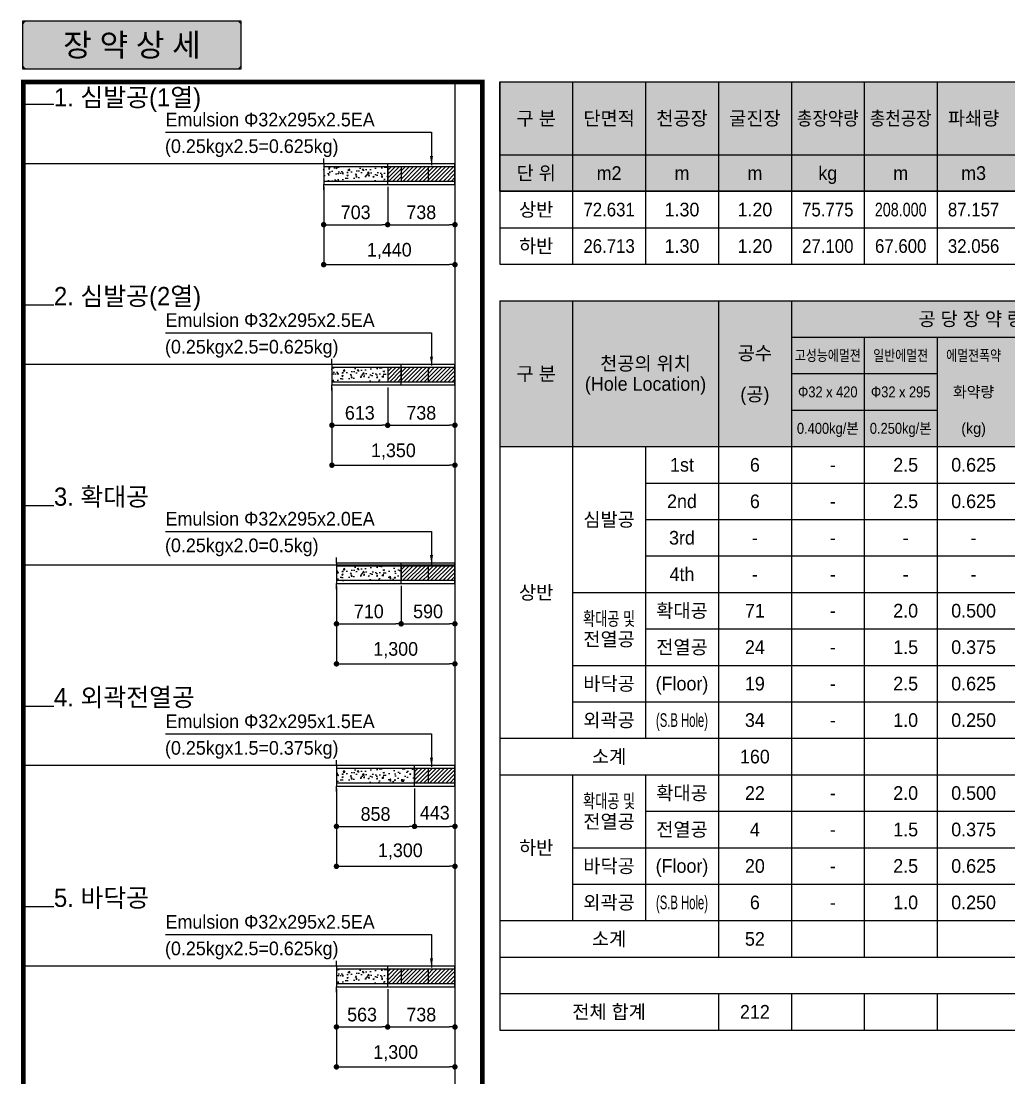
# Model space of a CAD drawing. Extents: x -689 to 317106, y 182884 to 219577.
# Drawn here: x 211979 to 222818, y 190386 to 201977 of the extents above; entities that cross this region are included whole.
import ezdxf
from ezdxf.enums import TextEntityAlignment as Align

# ---------------------------------------------------------------- set-up
doc = ezdxf.new("R2010")
doc.units = 0
doc.header["$LTSCALE"] = 500
doc.header["$MEASUREMENT"] = 0
doc.layers.get('DEFPOINTS').update_dxf_attribs({"color": 55})
doc.layers.add('0-21', color=21, linetype='Continuous', plot=False)
doc.layers.add('0-250line', color=250, linetype='Continuous', lineweight=9, true_color=0x333333)
doc.layers.add('0-251', color=7, linetype='Continuous', true_color=0x6e6e6e)
doc.layers.add('0-253', color=7, linetype='Continuous', true_color=0xcfcfcf)
for name, color, linetype in [('0-255', 52, 'Continuous'), ('A-DIM01', 1, 'Continuous'), ('CS-TABL-LIN1', 4, 'Continuous'), ('CS-TABL-LIN2', 1, 'Continuous'), ('CS-TABL-TEX2', 6, 'Continuous'), ('CS-TABL-TEX3', 7, 'Continuous'), ('CZ-TEXT-04', 6, 'Continuous'), ('TU-BLOCK-DMP', 7, 'Continuous'), ('TU-BLOCK-EXP', 1, 'Continuous'), ('TU-HOLE-EXEC', 3, 'Continuous'), ('TU-LEAD-LINE', 1, 'Continuous'), ('TU-LEAD-TEX1', 3, 'Continuous')]:
    doc.layers.add(name, color=color, linetype=linetype)
doc.styles.add('GTXT', font='')
doc.styles.add('돋움', font='')
doc.styles.add('돋움체', font='')
doc.styles.add('맑은고딕(굵게)', font='malgunbd.ttf')
doc.styles.add('일반문자', font='')
doc.styles.get('GTXT').set_extended_font_data('Dotum')
doc.styles.get('돋움').set_extended_font_data('Dotum')
doc.styles.get('돋움체').set_extended_font_data('Dotum')
doc.styles.get('일반문자').set_extended_font_data('Dotum')
doc.linetypes.add('CFZ008', pattern='A,0.9,-0.2,[106,KHCLINE.shx,S=0.00606,R=180,X=0,Y=0],0.9', length=2)
doc.dimstyles.new('D_50', dxfattribs={"dimscale": 50, "dimtxt": 3, "dimasz": 1.2, "dimexe": 0, "dimexo": 0, "dimgap": 1.2, "dimtad": 1, "dimdec": 0, "dimrnd": 0.0005, "dimdsep": 46, "dimlunit": 6, "dimtxsty": '돋움체', "dimblk": 'DOT', "dimcen": 0.09, "dimclrd": 1, "dimclre": 1, "dimclrt": 1, "dimaunit": 1, "dimadec": 0, "dimazin": 0, "dimtfac": 1, "dimtdec": 0, "dimtix": 1, "dimtmove": 2, "dimatfit": 0, "dimfxl": 1, "dimtvp": 2, "dimtolj": 1, "dimtzin": 0, "dimlwd": -1, "dimlwe": -1, "dimarcsym": 0})

# ---------------------------------------------------------------- blocks, each defined once
blk = doc.blocks.new('재료표제목')
at = {"layer": '0-253'}
h = blk.add_hatch(color=256, dxfattribs=at)
h.dxf.hatch_style = 1
h.paths.add_polyline_path([(0, 1600), (14400, 1600), (14400, 0), (0, 0)])
at = {"layer": 'CS-TABL-LIN1'}
for p, q in [((0, 1600), (0, 0)), ((0, 1600), (14400, 1600)), ((0, 0), (14400, 0))]:
    blk.add_line(p, q, dxfattribs=at)
at = {"layer": 'CS-TABL-LIN2'}
for p, q in [((800, 1600), (800, 0)), ((2400, 1600), (2400, 0)), ((3200, 1600), (3200, 0)), ((3200, 1200), (13600, 1200)), ((4000, 1200), (4000, 0)), ((4800, 1200), (4800, 0)), ((3200, 800), (4800, 800)), ((3200, 400), (4800, 400))]:
    blk.add_line(p, q, dxfattribs=at)
at = {"layer": 'CS-TABL-TEX2', "style": '일반문자'}
for s, height, p in [('공 당 장 약 량 (kg/Hole)', 150, (5600, 1400)), ('공수', 150, (2800, 1025)), ('천공의 위치', 150, (1600, 912)), ('구 분', 150, (400, 800)), ('(Hole Location)', 150, (1600, 688)), ('(공)', 150, (2800, 575)), ('화약량', 120, (5200, 600)), ('(kg)', 120, (5200, 200))]:
    blk.add_text(s, height=height, dxfattribs=at).set_placement(p, align=Align.MIDDLE_CENTER)
for s, width, p in [('고성능에멀젼', 0.8, (3600, 1000)), ('일반에멀젼', 0.8, (4400, 1000)), ('에멀젼폭약', 0.8, (5200, 1000)), ('Φ32ⅹ420', 0.9, (3600, 600)), ('Φ32ⅹ295', 0.9, (4400, 600)), ('0.400kg/본', 0.9, (3600, 200)), ('0.250kg/본', 0.9, (4400, 200))]:
    blk.add_text(s, height=120, dxfattribs=dict(at, width=width)).set_placement(p, align=Align.MIDDLE_CENTER)
blk = doc.blocks.new('장약제원제목')
at = {"layer": '0-253'}
h = blk.add_hatch(color=256, dxfattribs=at)
h.dxf.hatch_style = 1
h.paths.add_polyline_path([(500931, 27019), (515331, 27019), (515331, 25819), (500931, 25819)])
at = {"color": 4}
blk.add_lwpolyline([(500931, 27019), (515331, 27019), (515331, 25819), (500931, 25819)], close=True, dxfattribs=at)
at = {"layer": 'CS-TABL-LIN1'}
for p, q in [((500931, 27019), (500931, 25819)), ((500931, 27019), (515331, 27019)), ((500931, 25819), (515331, 25819))]:
    blk.add_line(p, q, dxfattribs=at)
at = {"layer": 'CS-TABL-LIN2'}
for p, q in [((501731, 27019), (501731, 25819)), ((502531, 27019), (502531, 25819)), ((503331, 27019), (503331, 25819)), ((504131, 27019), (504131, 25819)), ((504931, 27019), (504931, 25819)), ((505731, 27019), (505731, 25819)), ((500931, 26219), (515331, 26219))]:
    blk.add_line(p, q, dxfattribs=at)
at = {"layer": 'CS-TABL-TEX2', "style": '일반문자'}
for s, p in [('구 분', (501331, 26619)), ('단면적', (502131, 26619)), ('천공장', (502931, 26619)), ('굴진장', (503731, 26619)), ('파쇄량', (506131, 26619)), ('단 위', (501331, 26019)), ('m2', (502131, 26019)), ('kg', (504531, 26019)), ('m3', (506131, 26019)), ('m', (502931, 26019)), ('m', (503731, 26019)), ('m', (505331, 26019))]:
    blk.add_text(s, height=150, dxfattribs=at).set_placement(p, align=Align.MIDDLE_CENTER)
at = {"layer": 'CS-TABL-TEX2', "style": '일반문자', "width": 0.9}
for s, p in [('총장약량', (504531, 26619)), ('총천공장', (505331, 26619))]:
    blk.add_text(s, height=150, dxfattribs=at).set_placement(p, align=Align.MIDDLE_CENTER)
blk = doc.blocks.new('_Dot')
at = {"color": 0, "linetype": 'ByBlock', "lineweight": -2}
blk.add_line((-0.5, 0), (-1, 0), dxfattribs=at)
at = {"color": 0, "linetype": 'ByBlock', "const_width": 0.5}
blk.add_lwpolyline([(-0.25, 0, 1), (0.25, 0, 1)], format="xyb", close=True, dxfattribs=at)
blk = doc.blocks.new('*D208')
at = {"layer": 'A-DIM01', "color": 1, "ltscale": 10, "transparency": 16777216}
for p, q in [((216296, 193559), (216296, 193144)), ((216739, 193559), (216739, 193144)), ((216356, 193144), (216679, 193144))]:
    blk.add_line(p, q, dxfattribs=at)
at = {"layer": 'DEFPOINTS', "color": 0, "ltscale": 10, "transparency": 16777216}
for p in [(216296, 193559), (216739, 193559), (216739, 193144)]:
    blk.add_point(p, dxfattribs=at)
at = {"layer": 'A-DIM01', "color": 1, "ltscale": 10, "transparency": 16777216, "xscale": 60, "yscale": 60, "zscale": 60, "rotation": 180}
blk.add_blockref('_Dot', (216296, 193144), dxfattribs=at)
at = {"layer": 'A-DIM01', "color": 1, "ltscale": 10, "transparency": 16777216, "xscale": 60, "yscale": 60, "zscale": 60}
blk.add_blockref('_Dot', (216739, 193144), dxfattribs=at)
at = {"layer": 'A-DIM01', "color": 1, "ltscale": 10, "transparency": 16777216, "insert": (216518, 193293), "char_height": 150, "attachment_point": 5, "style": '돋움체'}
blk.add_mtext('\\A1;443', dxfattribs=at)
blk = doc.blocks.new('*D209')
at = {"layer": 'A-DIM01', "color": 1, "ltscale": 10, "transparency": 16777216}
for p, q in [((215439, 193236), (215439, 192706)), ((216739, 193236), (216739, 192706)), ((215499, 192706), (216679, 192706))]:
    blk.add_line(p, q, dxfattribs=at)
at = {"layer": 'DEFPOINTS', "color": 0, "ltscale": 10, "transparency": 16777216}
for p in [(215439, 193236), (216739, 193236), (216739, 192706)]:
    blk.add_point(p, dxfattribs=at)
at = {"layer": 'A-DIM01', "color": 1, "ltscale": 10, "transparency": 16777216, "xscale": 60, "yscale": 60, "zscale": 60, "rotation": 180}
blk.add_blockref('_Dot', (215439, 192706), dxfattribs=at)
at = {"layer": 'A-DIM01', "color": 1, "ltscale": 10, "transparency": 16777216, "xscale": 60, "yscale": 60, "zscale": 60}
blk.add_blockref('_Dot', (216739, 192706), dxfattribs=at)
at = {"layer": 'A-DIM01', "color": 1, "ltscale": 10, "transparency": 16777216, "insert": (216140, 192868), "char_height": 150, "attachment_point": 5, "style": '돋움체'}
blk.add_mtext('\\A1;1,300', dxfattribs=at)
blk = doc.blocks.new('*D210')
at = {"layer": 'A-DIM01', "color": 1, "ltscale": 10, "transparency": 16777216}
for p, q in [((215439, 193559), (215439, 193144)), ((216296, 193559), (216296, 193144)), ((215499, 193144), (216236, 193144))]:
    blk.add_line(p, q, dxfattribs=at)
at = {"layer": 'DEFPOINTS', "color": 0, "ltscale": 10, "transparency": 16777216}
for p in [(215439, 193559), (216296, 193559), (216296, 193144)]:
    blk.add_point(p, dxfattribs=at)
at = {"layer": 'A-DIM01', "color": 1, "ltscale": 10, "transparency": 16777216, "xscale": 60, "yscale": 60, "zscale": 60, "rotation": 180}
blk.add_blockref('_Dot', (215439, 193144), dxfattribs=at)
at = {"layer": 'A-DIM01', "color": 1, "ltscale": 10, "transparency": 16777216, "xscale": 60, "yscale": 60, "zscale": 60}
blk.add_blockref('_Dot', (216296, 193144), dxfattribs=at)
at = {"layer": 'A-DIM01', "color": 1, "ltscale": 10, "transparency": 16777216, "insert": (215868, 193279), "char_height": 150, "attachment_point": 5, "style": '돋움체'}
blk.add_mtext('\\A1;858', dxfattribs=at)
blk = doc.blocks.new('*D211')
at = {"layer": 'A-DIM01', "color": 1, "ltscale": 10, "transparency": 16777216}
for p, q in [((216149, 195781), (216149, 195366)), ((216739, 195781), (216739, 195366)), ((216209, 195366), (216679, 195366))]:
    blk.add_line(p, q, dxfattribs=at)
at = {"layer": 'DEFPOINTS', "color": 0, "ltscale": 10, "transparency": 16777216}
for p in [(216149, 195781), (216739, 195781), (216739, 195366)]:
    blk.add_point(p, dxfattribs=at)
at = {"layer": 'A-DIM01', "color": 1, "ltscale": 10, "transparency": 16777216, "xscale": 60, "yscale": 60, "zscale": 60, "rotation": 180}
blk.add_blockref('_Dot', (216149, 195366), dxfattribs=at)
at = {"layer": 'A-DIM01', "color": 1, "ltscale": 10, "transparency": 16777216, "xscale": 60, "yscale": 60, "zscale": 60}
blk.add_blockref('_Dot', (216739, 195366), dxfattribs=at)
at = {"layer": 'A-DIM01', "color": 1, "ltscale": 10, "transparency": 16777216, "insert": (216444, 195501), "char_height": 150, "attachment_point": 5, "style": '돋움체'}
blk.add_mtext('\\A1;590', dxfattribs=at)
blk = doc.blocks.new('*D212')
at = {"layer": 'A-DIM01', "color": 1, "ltscale": 10, "transparency": 16777216}
for p, q in [((215439, 195458), (215439, 194927)), ((216739, 195458), (216739, 194927)), ((215499, 194927), (216679, 194927))]:
    blk.add_line(p, q, dxfattribs=at)
at = {"layer": 'DEFPOINTS', "color": 0, "ltscale": 10, "transparency": 16777216}
for p in [(215439, 195458), (216739, 195458), (216739, 194927)]:
    blk.add_point(p, dxfattribs=at)
at = {"layer": 'A-DIM01', "color": 1, "ltscale": 10, "transparency": 16777216, "xscale": 60, "yscale": 60, "zscale": 60, "rotation": 180}
blk.add_blockref('_Dot', (215439, 194927), dxfattribs=at)
at = {"layer": 'A-DIM01', "color": 1, "ltscale": 10, "transparency": 16777216, "xscale": 60, "yscale": 60, "zscale": 60}
blk.add_blockref('_Dot', (216739, 194927), dxfattribs=at)
at = {"layer": 'A-DIM01', "color": 1, "ltscale": 10, "transparency": 16777216, "insert": (216089, 195077), "char_height": 150, "attachment_point": 5, "style": '돋움체'}
blk.add_mtext('\\A1;1,300', dxfattribs=at)
blk = doc.blocks.new('*D213')
at = {"layer": 'A-DIM01', "color": 1, "ltscale": 10, "transparency": 16777216}
for p, q in [((215439, 195781), (215439, 195366)), ((216149, 195781), (216149, 195366)), ((215499, 195366), (216089, 195366))]:
    blk.add_line(p, q, dxfattribs=at)
at = {"layer": 'DEFPOINTS', "color": 0, "ltscale": 10, "transparency": 16777216}
for p in [(215439, 195781), (216149, 195781), (216149, 195366)]:
    blk.add_point(p, dxfattribs=at)
at = {"layer": 'A-DIM01', "color": 1, "ltscale": 10, "transparency": 16777216, "xscale": 60, "yscale": 60, "zscale": 60, "rotation": 180}
blk.add_blockref('_Dot', (215439, 195366), dxfattribs=at)
at = {"layer": 'A-DIM01', "color": 1, "ltscale": 10, "transparency": 16777216, "xscale": 60, "yscale": 60, "zscale": 60}
blk.add_blockref('_Dot', (216149, 195366), dxfattribs=at)
at = {"layer": 'A-DIM01', "color": 1, "ltscale": 10, "transparency": 16777216, "insert": (215794, 195501), "char_height": 150, "attachment_point": 5, "style": '돋움체'}
blk.add_mtext('\\A1;710', dxfattribs=at)
blk = doc.blocks.new('*D214')
at = {"layer": 'A-DIM01', "color": 1, "ltscale": 10, "transparency": 16777216}
for p, q in [((216001, 197959), (216001, 197544)), ((216739, 197959), (216739, 197544)), ((216061, 197544), (216679, 197544))]:
    blk.add_line(p, q, dxfattribs=at)
at = {"layer": 'DEFPOINTS', "color": 0, "ltscale": 10, "transparency": 16777216}
for p in [(216001, 197959), (216739, 197959), (216739, 197544)]:
    blk.add_point(p, dxfattribs=at)
at = {"layer": 'A-DIM01', "color": 1, "ltscale": 10, "transparency": 16777216, "xscale": 60, "yscale": 60, "zscale": 60, "rotation": 180}
blk.add_blockref('_Dot', (216001, 197544), dxfattribs=at)
at = {"layer": 'A-DIM01', "color": 1, "ltscale": 10, "transparency": 16777216, "xscale": 60, "yscale": 60, "zscale": 60}
blk.add_blockref('_Dot', (216739, 197544), dxfattribs=at)
at = {"layer": 'A-DIM01', "color": 1, "ltscale": 10, "transparency": 16777216, "insert": (216370, 197679), "char_height": 150, "attachment_point": 5, "style": '돋움체'}
blk.add_mtext('\\A1;738', dxfattribs=at)
blk = doc.blocks.new('*D215')
at = {"layer": 'A-DIM01', "color": 1, "ltscale": 10, "transparency": 16777216}
for p, q in [((215389, 197636), (215389, 197106)), ((216739, 197636), (216739, 197106)), ((215449, 197106), (216679, 197106))]:
    blk.add_line(p, q, dxfattribs=at)
at = {"layer": 'DEFPOINTS', "color": 0, "ltscale": 10, "transparency": 16777216}
for p in [(215389, 197636), (216739, 197636), (216739, 197106)]:
    blk.add_point(p, dxfattribs=at)
at = {"layer": 'A-DIM01', "color": 1, "ltscale": 10, "transparency": 16777216, "xscale": 60, "yscale": 60, "zscale": 60, "rotation": 180}
blk.add_blockref('_Dot', (215389, 197106), dxfattribs=at)
at = {"layer": 'A-DIM01', "color": 1, "ltscale": 10, "transparency": 16777216, "xscale": 60, "yscale": 60, "zscale": 60}
blk.add_blockref('_Dot', (216739, 197106), dxfattribs=at)
at = {"layer": 'A-DIM01', "color": 1, "ltscale": 10, "transparency": 16777216, "insert": (216064, 197255), "char_height": 150, "attachment_point": 5, "style": '돋움체'}
blk.add_mtext('\\A1;1,350', dxfattribs=at)
blk = doc.blocks.new('*D216')
at = {"layer": 'A-DIM01', "color": 1, "ltscale": 10, "transparency": 16777216}
for p, q in [((215389, 197959), (215389, 197544)), ((216001, 197959), (216001, 197544)), ((215449, 197544), (215941, 197544))]:
    blk.add_line(p, q, dxfattribs=at)
at = {"layer": 'DEFPOINTS', "color": 0, "ltscale": 10, "transparency": 16777216}
for p in [(215389, 197959), (216001, 197959), (216001, 197544)]:
    blk.add_point(p, dxfattribs=at)
at = {"layer": 'A-DIM01', "color": 1, "ltscale": 10, "transparency": 16777216, "xscale": 60, "yscale": 60, "zscale": 60, "rotation": 180}
blk.add_blockref('_Dot', (215389, 197544), dxfattribs=at)
at = {"layer": 'A-DIM01', "color": 1, "ltscale": 10, "transparency": 16777216, "xscale": 60, "yscale": 60, "zscale": 60}
blk.add_blockref('_Dot', (216001, 197544), dxfattribs=at)
at = {"layer": 'A-DIM01', "color": 1, "ltscale": 10, "transparency": 16777216, "insert": (215695, 197679), "char_height": 150, "attachment_point": 5, "style": '돋움체'}
blk.add_mtext('\\A1;613', dxfattribs=at)
blk = doc.blocks.new('*D217')
at = {"layer": 'A-DIM01', "color": 1, "ltscale": 10, "transparency": 16777216}
for p, q in [((216001, 200159), (216001, 199744)), ((216739, 200159), (216739, 199744)), ((216061, 199744), (216679, 199744))]:
    blk.add_line(p, q, dxfattribs=at)
at = {"layer": 'DEFPOINTS', "color": 0, "ltscale": 10, "transparency": 16777216}
for p in [(216001, 200159), (216739, 200159), (216739, 199744)]:
    blk.add_point(p, dxfattribs=at)
at = {"layer": 'A-DIM01', "color": 1, "ltscale": 10, "transparency": 16777216, "xscale": 60, "yscale": 60, "zscale": 60, "rotation": 180}
blk.add_blockref('_Dot', (216001, 199744), dxfattribs=at)
at = {"layer": 'A-DIM01', "color": 1, "ltscale": 10, "transparency": 16777216, "xscale": 60, "yscale": 60, "zscale": 60}
blk.add_blockref('_Dot', (216739, 199744), dxfattribs=at)
at = {"layer": 'A-DIM01', "color": 1, "ltscale": 10, "transparency": 16777216, "insert": (216370, 199879), "char_height": 150, "attachment_point": 5, "style": '돋움체'}
blk.add_mtext('\\A1;738', dxfattribs=at)
blk = doc.blocks.new('*D218')
at = {"layer": 'A-DIM01', "color": 1, "ltscale": 10, "transparency": 16777216}
for p, q in [((215299, 199836), (215299, 199306)), ((216739, 199836), (216739, 199306)), ((215359, 199306), (216679, 199306))]:
    blk.add_line(p, q, dxfattribs=at)
at = {"layer": 'DEFPOINTS', "color": 0, "ltscale": 10, "transparency": 16777216}
for p in [(215299, 199836), (216739, 199836), (216739, 199306)]:
    blk.add_point(p, dxfattribs=at)
at = {"layer": 'A-DIM01', "color": 1, "ltscale": 10, "transparency": 16777216, "xscale": 60, "yscale": 60, "zscale": 60, "rotation": 180}
blk.add_blockref('_Dot', (215299, 199306), dxfattribs=at)
at = {"layer": 'A-DIM01', "color": 1, "ltscale": 10, "transparency": 16777216, "xscale": 60, "yscale": 60, "zscale": 60}
blk.add_blockref('_Dot', (216739, 199306), dxfattribs=at)
at = {"layer": 'A-DIM01', "color": 1, "ltscale": 10, "transparency": 16777216, "insert": (216019, 199455), "char_height": 150, "attachment_point": 5, "style": '돋움체'}
blk.add_mtext('\\A1;1,440', dxfattribs=at)
blk = doc.blocks.new('*D219')
at = {"layer": 'A-DIM01', "color": 1, "ltscale": 10, "transparency": 16777216}
for p, q in [((215299, 200159), (215299, 199744)), ((216001, 200159), (216001, 199744)), ((215359, 199744), (215941, 199744))]:
    blk.add_line(p, q, dxfattribs=at)
at = {"layer": 'DEFPOINTS', "color": 0, "ltscale": 10, "transparency": 16777216}
for p in [(215299, 200159), (216001, 200159), (216001, 199744)]:
    blk.add_point(p, dxfattribs=at)
at = {"layer": 'A-DIM01', "color": 1, "ltscale": 10, "transparency": 16777216, "xscale": 60, "yscale": 60, "zscale": 60, "rotation": 180}
blk.add_blockref('_Dot', (215299, 199744), dxfattribs=at)
at = {"layer": 'A-DIM01', "color": 1, "ltscale": 10, "transparency": 16777216, "xscale": 60, "yscale": 60, "zscale": 60}
blk.add_blockref('_Dot', (216001, 199744), dxfattribs=at)
at = {"layer": 'A-DIM01', "color": 1, "ltscale": 10, "transparency": 16777216, "insert": (215650, 199879), "char_height": 150, "attachment_point": 5, "style": '돋움체'}
blk.add_mtext('\\A1;703', dxfattribs=at)
blk = doc.blocks.new('*D220')
at = {"layer": 'A-DIM01', "color": 1, "ltscale": 10, "transparency": 16777216}
for p, q in [((216001, 191359), (216001, 190944)), ((216739, 191359), (216739, 190944)), ((216061, 190944), (216679, 190944))]:
    blk.add_line(p, q, dxfattribs=at)
at = {"layer": 'DEFPOINTS', "color": 0, "ltscale": 10, "transparency": 16777216}
for p in [(216001, 191359), (216739, 191359), (216739, 190944)]:
    blk.add_point(p, dxfattribs=at)
at = {"layer": 'A-DIM01', "color": 1, "ltscale": 10, "transparency": 16777216, "xscale": 60, "yscale": 60, "zscale": 60, "rotation": 180}
blk.add_blockref('_Dot', (216001, 190944), dxfattribs=at)
at = {"layer": 'A-DIM01', "color": 1, "ltscale": 10, "transparency": 16777216, "xscale": 60, "yscale": 60, "zscale": 60}
blk.add_blockref('_Dot', (216739, 190944), dxfattribs=at)
at = {"layer": 'A-DIM01', "color": 1, "ltscale": 10, "transparency": 16777216, "insert": (216370, 191079), "char_height": 150, "attachment_point": 5, "style": '돋움체'}
blk.add_mtext('\\A1;738', dxfattribs=at)
blk = doc.blocks.new('*D221')
at = {"layer": 'A-DIM01', "color": 1, "ltscale": 10, "transparency": 16777216}
for p, q in [((215439, 191036), (215439, 190506)), ((216739, 191036), (216739, 190506)), ((215499, 190506), (216679, 190506))]:
    blk.add_line(p, q, dxfattribs=at)
at = {"layer": 'DEFPOINTS', "color": 0, "ltscale": 10, "transparency": 16777216}
for p in [(215439, 191036), (216739, 191036), (216739, 190506)]:
    blk.add_point(p, dxfattribs=at)
at = {"layer": 'A-DIM01', "color": 1, "ltscale": 10, "transparency": 16777216, "xscale": 60, "yscale": 60, "zscale": 60, "rotation": 180}
blk.add_blockref('_Dot', (215439, 190506), dxfattribs=at)
at = {"layer": 'A-DIM01', "color": 1, "ltscale": 10, "transparency": 16777216, "xscale": 60, "yscale": 60, "zscale": 60}
blk.add_blockref('_Dot', (216739, 190506), dxfattribs=at)
at = {"layer": 'A-DIM01', "color": 1, "ltscale": 10, "transparency": 16777216, "insert": (216089, 190655), "char_height": 150, "attachment_point": 5, "style": '돋움체'}
blk.add_mtext('\\A1;1,300', dxfattribs=at)
blk = doc.blocks.new('*D222')
at = {"layer": 'A-DIM01', "color": 1, "ltscale": 10, "transparency": 16777216}
for p, q in [((215439, 191359), (215439, 190944)), ((216001, 191359), (216001, 190944)), ((215499, 190944), (215941, 190944))]:
    blk.add_line(p, q, dxfattribs=at)
at = {"layer": 'DEFPOINTS', "color": 0, "ltscale": 10, "transparency": 16777216}
for p in [(215439, 191359), (216001, 191359), (216001, 190944)]:
    blk.add_point(p, dxfattribs=at)
at = {"layer": 'A-DIM01', "color": 1, "ltscale": 10, "transparency": 16777216, "xscale": 60, "yscale": 60, "zscale": 60, "rotation": 180}
blk.add_blockref('_Dot', (215439, 190944), dxfattribs=at)
at = {"layer": 'A-DIM01', "color": 1, "ltscale": 10, "transparency": 16777216, "xscale": 60, "yscale": 60, "zscale": 60}
blk.add_blockref('_Dot', (216001, 190944), dxfattribs=at)
at = {"layer": 'A-DIM01', "color": 1, "ltscale": 10, "transparency": 16777216, "insert": (215720, 191079), "char_height": 150, "attachment_point": 5, "style": '돋움체'}
blk.add_mtext('\\A1;563', dxfattribs=at)
blk = doc.blocks.new('H32X295X1E')
at = {"layer": 'TU-BLOCK-EXP'}
h = blk.add_hatch(dxfattribs=at)
h.set_pattern_fill('ANSI31', color=256, scale=250, style=0)
h.set_pattern_definition([(45, (-316155.435, 427992.11), (-22.097087, 22.097087), [])])
h.paths.add_polyline_path([(295, 0), (295, 160), (0, 160), (0, 0)])
at = {"layer": 'TU-BLOCK-EXP', "color": 7}
for p, q in [((0, 160), (0, 0)), ((295, 160), (295, 0)), ((295, 0), (0, 0))]:
    blk.add_line(p, q, dxfattribs=at)
blk.add_lwpolyline([(295, 160), (0, 160)], dxfattribs=at)
blk = doc.blocks.new('H32X295X0.5E')
at = {"layer": 'TU-BLOCK-EXP'}
h = blk.add_hatch(dxfattribs=at)
h.set_pattern_fill('ANSI31', color=256, scale=250, style=0)
h.set_pattern_definition([(45, (-316532.52, 427992.11), (-22.097087, 22.097087), [])])
h.paths.add_polyline_path([(147.5, 160), (0, 160), (0, 0), (147.5, 0)])
at = {"layer": 'TU-BLOCK-EXP', "color": 7}
for p, q in [((0, 160), (0, 0)), ((147.5, 160), (147.5, 0)), ((147.5, 0), (0, 0))]:
    blk.add_line(p, q, dxfattribs=at)
blk.add_lwpolyline([(147.5, 160), (0, 160)], dxfattribs=at)

msp = doc.modelspace()

# ---------------------------------------------------------------- hatches: boundary and pattern name
at = {"layer": '0-250line'}
h = msp.add_hatch(color=256, dxfattribs=at)
edge = h.paths.add_edge_path()
edge.add_line((214394.75596, 201715.15052), (214394.75596, 201927.73759))
edge.add_arc((214345.80457, 201927.73759), 48.95139, 0.000000429, 90.000000429)
edge.add_line((214345.80457, 201976.68898), (212043.70735, 201976.68898))
edge.add_arc((212043.70735, 201927.73759), 48.95139, 89.999999937, 179.999999937)
edge.add_line((211994.75596, 201927.73759), (211994.75596, 201502.56345))
edge.add_arc((212043.70735, 201502.56345), 48.95139, 179.999999879, 269.999999879)
edge.add_line((212043.70735, 201453.61206), (214345.80457, 201453.61206))
edge.add_arc((214345.80457, 201502.56345), 48.95139, 269.999999755, 359.999999755)
edge.add_line((214394.75596, 201502.56345), (214394.75596, 201715.15052))
at = {"layer": 'TU-BLOCK-DMP'}
h = msp.add_hatch(dxfattribs=at)
h.set_pattern_fill('AR-CONC', color=256, scale=20, style=0)
h.set_pattern_definition([(50, (-34795.75, 619167.03), (143.452037, -12.550427), [15, -165]), (355, (-34795.75, 619167.03), (-27.750267, 150.438427), [12, -132]), (100.4514, (-34783.79, 619165.99), (115.701876, 137.88791), [12.74804, -140.228422]), (46.1842, (-34795.75, 619207.03), (213.44821, -33.1038), [22.5, -247.5]), (96.6356, (-34777.96, 619204.27), (186.93254, 194.82357), [19.12206, -210.3426]), (351.1842, (-34795.75, 619207.03), (186.93239, 194.82372), [18, -198]), (21, (-34775.75, 619197.03), (119.38141, -80.523778), [15, -165]), (326, (-34775.75, 619197.03), (48.663066, 145.03001), [12, -132]), (71.4514, (-34765.8, 619190.32), (168.044526, 64.5061), [12.74804, -140.228422]), (37.5, (-34795.747, 619167.03), (2.431971, 66.578771), [0, -130.4, 0, -134, 0, -132.5]), (7.5, (-34795.75, 619167.03), (52.613907, 78.882342), [0, -76.4, 0, -127.4, 0, -50.5]), (327.5, (-34840.347, 619167.03), (106.764487, -4.5109743), [0, -50, 0, -156, 0, -207]), (317.5, (-34860.35, 619167.03), (116.637234, 20.020996), [0, -65, 0, -103.6, 0, -147])])
h.paths.add_polyline_path([(216001.36938, 200218.36053), (216001.36938, 200378.36053), (215298.86938, 200378.36053), (215298.86938, 200218.36053)])
h = msp.add_hatch(dxfattribs=at)
h.set_pattern_fill('AR-CONC', color=256, scale=20, style=0)
h.set_pattern_definition([(50, (-34849.75, 616967.03), (143.452037, -12.550427), [15, -165]), (355, (-34849.75, 616967.03), (-27.750267, 150.438427), [12, -132]), (100.4514, (-34837.79, 616965.99), (115.701876, 137.88791), [12.74804, -140.228422]), (46.1842, (-34849.75, 617007.03), (213.44821, -33.1038), [22.5, -247.5]), (96.6356, (-34831.96, 617004.27), (186.93254, 194.82357), [19.12206, -210.3426]), (351.1842, (-34849.75, 617007.03), (186.93239, 194.82372), [18, -198]), (21, (-34829.75, 616997.03), (119.38141, -80.523778), [15, -165]), (326, (-34829.75, 616997.03), (48.663066, 145.03001), [12, -132]), (71.4514, (-34819.8, 616990.32), (168.044526, 64.5061), [12.74804, -140.228422]), (37.5, (-34849.747, 616967.03), (2.431971, 66.578771), [0, -130.4, 0, -134, 0, -132.5]), (7.5, (-34849.75, 616967.03), (52.613907, 78.882342), [0, -76.4, 0, -127.4, 0, -50.5]), (327.5, (-34894.347, 616967.03), (106.764487, -4.5109743), [0, -50, 0, -156, 0, -207]), (317.5, (-34914.35, 616967.03), (116.637234, 20.020996), [0, -65, 0, -103.6, 0, -147])])
h.paths.add_polyline_path([(216001.36938, 198018.36053), (216001.36938, 198178.36053), (215388.86938, 198178.36053), (215388.86938, 198018.36053)])
h = msp.add_hatch(dxfattribs=at)
h.set_pattern_fill('AR-CONC', color=256, scale=20, style=0)
h.set_pattern_definition([(50, (-34849.75, 614788.37), (143.452037, -12.550427), [15, -165]), (355, (-34849.75, 614788.37), (-27.750267, 150.438427), [12, -132]), (100.4514, (-34837.79, 614787.33), (115.701876, 137.88791), [12.74804, -140.228422]), (46.1842, (-34849.75, 614828.37), (213.44821, -33.1038), [22.5, -247.5]), (96.6356, (-34831.96, 614825.62), (186.93254, 194.82357), [19.12206, -210.3426]), (351.1842, (-34849.75, 614828.37), (186.93239, 194.82372), [18, -198]), (21, (-34829.75, 614818.37), (119.38141, -80.523778), [15, -165]), (326, (-34829.75, 614818.37), (48.663066, 145.03001), [12, -132]), (71.4514, (-34819.8, 614811.66), (168.044526, 64.5061), [12.74804, -140.228422]), (37.5, (-34849.747, 614788.375), (2.431971, 66.578771), [0, -130.4, 0, -134, 0, -132.5]), (7.5, (-34849.75, 614788.375), (52.613907, 78.882342), [0, -76.4, 0, -127.4, 0, -50.5]), (327.5, (-34894.347, 614788.375), (106.764487, -4.5109743), [0, -50, 0, -156, 0, -207]), (317.5, (-34914.35, 614788.37), (116.637234, 20.020996), [0, -65, 0, -103.6, 0, -147])])
h.paths.add_polyline_path([(215438.86938, 195839.70276), (216148.86938, 195839.70276), (216148.86938, 195999.70276), (215438.86938, 195999.70276)])
h = msp.add_hatch(dxfattribs=at)
h.set_pattern_fill('AR-CONC', color=256, scale=20, style=0)
h.set_pattern_definition([(50, (-34849.75, 612567.03), (143.452037, -12.550427), [15, -165]), (355, (-34849.75, 612567.03), (-27.750267, 150.438427), [12, -132]), (100.4514, (-34837.79, 612565.99), (115.701876, 137.88791), [12.74804, -140.228422]), (46.1842, (-34849.75, 612607.03), (213.44821, -33.1038), [22.5, -247.5]), (96.6356, (-34831.96, 612604.27), (186.93254, 194.82357), [19.12206, -210.3426]), (351.1842, (-34849.75, 612607.03), (186.93239, 194.82372), [18, -198]), (21, (-34829.75, 612597.03), (119.38141, -80.523778), [15, -165]), (326, (-34829.75, 612597.03), (48.663066, 145.03001), [12, -132]), (71.4514, (-34819.8, 612590.32), (168.044526, 64.5061), [12.74804, -140.228422]), (37.5, (-34849.747, 612567.03), (2.431971, 66.578771), [0, -130.4, 0, -134, 0, -132.5]), (7.5, (-34849.75, 612567.03), (52.613907, 78.882342), [0, -76.4, 0, -127.4, 0, -50.5]), (327.5, (-34894.347, 612567.03), (106.764487, -4.5109743), [0, -50, 0, -156, 0, -207]), (317.5, (-34914.35, 612567.03), (116.637234, 20.020996), [0, -65, 0, -103.6, 0, -147])])
h.paths.add_polyline_path([(215438.86938, 193618.36053), (216296.36938, 193618.36053), (216296.36938, 193778.36053), (215438.86938, 193778.36053)])
h = msp.add_hatch(dxfattribs=at)
h.set_pattern_fill('AR-CONC', color=256, scale=20, style=0)
h.set_pattern_definition([(50, (-34795.75, 610367.03), (143.452037, -12.550427), [15, -165]), (355, (-34795.75, 610367.03), (-27.750267, 150.438427), [12, -132]), (100.4514, (-34783.79, 610365.99), (115.701876, 137.88791), [12.74804, -140.228422]), (46.1842, (-34795.75, 610407.03), (213.44821, -33.1038), [22.5, -247.5]), (96.6356, (-34777.96, 610404.27), (186.93254, 194.82357), [19.12206, -210.3426]), (351.1842, (-34795.75, 610407.03), (186.93239, 194.82372), [18, -198]), (21, (-34775.75, 610397.03), (119.38141, -80.523778), [15, -165]), (326, (-34775.75, 610397.03), (48.663066, 145.03001), [12, -132]), (71.4514, (-34765.8, 610390.32), (168.044526, 64.5061), [12.74804, -140.228422]), (37.5, (-34795.747, 610367.03), (2.431971, 66.578771), [0, -130.4, 0, -134, 0, -132.5]), (7.5, (-34795.75, 610367.03), (52.613907, 78.882342), [0, -76.4, 0, -127.4, 0, -50.5]), (327.5, (-34840.347, 610367.03), (106.764487, -4.5109743), [0, -50, 0, -156, 0, -207]), (317.5, (-34860.35, 610367.03), (116.637234, 20.020996), [0, -65, 0, -103.6, 0, -147])])
h.paths.add_polyline_path([(215438.86938, 191578.36053), (215438.86938, 191418.36053), (216001.36938, 191418.36053), (216001.36938, 191578.36053)])

# ---------------------------------------------------------------- linework, layer by layer
at = {"layer": '0-21'}
msp.add_lwpolyline([(214394.75596, 201976.68898), (211994.75596, 201976.68898), (211994.75596, 201453.61206), (214394.75596, 201453.61206), (214394.75596, 201976.68898)], close=True, dxfattribs=at)
at = {"layer": '0-250line', "lineweight": 0}
msp.add_lwpolyline([(214394.75596, 201715.15052), (214394.75596, 201927.73759, 0.4142135624), (214345.80457, 201976.68898), (212043.70735, 201976.68898, 0.4142135624), (211994.75596, 201927.73759), (211994.75596, 201502.56345, 0.4142135624), (212043.70735, 201453.61206), (214345.80457, 201453.61206, 0.4142135624), (214394.75596, 201502.56345)], format="xyb", close=True, dxfattribs=at)
at = {"layer": '0-251', "const_width": 50}
msp.add_lwpolyline([(212003.63475, 201309.94733), (217038.86938, 201309.94733), (217038.86938, 186134.30698), (212003.63475, 186134.30698)], close=True, dxfattribs=at)
at = {"layer": 'CS-TABL-LIN1'}
for p, q in [((217230.64711, 200109.94733), (217230.64711, 199309.94733)), ((217230.64711, 199309.94733), (231630.64711, 199309.94733)), ((217230.64711, 197309.94733), (217230.64711, 190909.94733)), ((217230.64711, 193709.94733), (231630.64711, 193709.94733)), ((217230.64711, 191709.94733), (231630.64711, 191709.94733)), ((217230.64711, 191309.94733), (231630.64711, 191309.94733)), ((217230.64711, 190909.94733), (231630.64711, 190909.94733))]:
    msp.add_line(p, q, dxfattribs=at)
at = {"layer": 'CS-TABL-LIN2'}
for p, q in [((218030.64711, 200109.94733), (218030.64711, 199309.94733)), ((218830.64711, 200109.94733), (218830.64711, 199309.94733)), ((219630.64711, 200109.94733), (219630.64711, 199309.94733)), ((220430.64711, 200109.94733), (220430.64711, 199309.94733)), ((221230.64711, 200109.94733), (221230.64711, 199309.94733)), ((222030.64711, 200109.94733), (222030.64711, 199309.94733)), ((217230.64711, 199709.94733), (231630.64711, 199709.94733)), ((218030.64711, 197309.94733), (218030.64711, 194109.94733)), ((218830.64711, 197309.94733), (218830.64711, 194109.94733)), ((219630.64711, 197309.94733), (219630.64711, 191709.94733)), ((220430.64711, 197309.94733), (220430.64711, 191709.94733)), ((221230.64711, 197309.94733), (221230.64711, 191709.94733)), ((222030.64711, 197309.94733), (222030.64711, 191709.94733)), ((218830.64711, 196909.94733), (230830.64711, 196909.94733)), ((218830.64711, 196509.94733), (230830.64711, 196509.94733)), ((218830.64711, 196109.94733), (230830.64711, 196109.94733)), ((218030.64711, 195709.94733), (230830.64711, 195709.94733)), ((218830.64711, 195309.94733), (230830.64711, 195309.94733)), ((218030.64711, 194909.94733), (230830.64711, 194909.94733)), ((218030.64711, 194509.94733), (230830.64711, 194509.94733)), ((217230.64711, 194109.94733), (230830.64711, 194109.94733)), ((218030.64711, 193709.94733), (218030.64711, 192109.94733)), ((218830.64711, 193709.94733), (218830.64711, 192109.94733)), ((218830.64711, 193309.94733), (230830.64711, 193309.94733)), ((218030.64711, 192909.94733), (230830.64711, 192909.94733)), ((218030.64711, 192509.94733), (230830.64711, 192509.94733)), ((217230.64711, 192109.94733), (230830.64711, 192109.94733)), ((219630.64711, 191309.94733), (219630.64711, 190909.94733)), ((220430.64711, 191309.94733), (220430.64711, 190909.94733)), ((221230.64711, 191309.94733), (221230.64711, 190909.94733)), ((222030.64711, 191309.94733), (222030.64711, 190909.94733))]:
    msp.add_line(p, q, dxfattribs=at)
at = {"layer": 'DEFPOINTS'}
for p, q in [((216738.86938, 201309.94733), (216738.86938, 186134.30698)), ((212338.86938, 201060.86053), (211994.75596, 201060.86053)), ((216738.86938, 200410.86053), (211994.75596, 200410.86053)), ((216001.36938, 200185.86053), (216001.36938, 200410.86053)), ((216738.86938, 200378.36053), (215298.86938, 200378.36053)), ((216738.86938, 200218.36053), (215298.86938, 200218.36053)), ((212338.86938, 198860.86053), (211994.75596, 198860.86053)), ((216738.86938, 198210.86053), (211994.75596, 198210.86053)), ((216148.86938, 197985.86053), (216148.86938, 198210.86053)), ((216738.86938, 198178.36053), (215388.86938, 198178.36053)), ((216738.86938, 198018.36053), (215388.86938, 198018.36053)), ((212338.86938, 196660.86053), (211994.75596, 196660.86053)), ((216738.86938, 196010.86053), (211994.75596, 196010.86053)), ((216148.86938, 195807.20276), (216148.86938, 196032.20276)), ((216738.86938, 195999.70276), (215438.86938, 195999.70276)), ((216738.86938, 195839.70276), (215438.86938, 195839.70276)), ((212338.86938, 194460.86053), (211994.75596, 194460.86053)), ((216738.86938, 193810.86053), (211994.75596, 193810.86053)), ((216296.36938, 193585.86053), (216296.36938, 193810.86053)), ((216738.86938, 193778.36053), (215438.86938, 193778.36053)), ((216738.86938, 193618.36053), (215438.86938, 193618.36053)), ((212338.86938, 192260.86053), (211994.75596, 192260.86053)), ((216738.86938, 191610.86053), (211994.75596, 191610.86053)), ((216001.36938, 191385.86053), (216001.36938, 191610.86053)), ((216738.86938, 191578.36053), (215438.86938, 191578.36053)), ((216738.86938, 191418.36053), (215438.86938, 191418.36053))]:
    msp.add_line(p, q, dxfattribs=at)
at = {"layer": 'DEFPOINTS', "linetype": 'ByBlock', "ltscale": 10}
for p, q in [((215298.86938, 200410.86053), (215298.86938, 200185.86053)), ((215388.86938, 198210.86053), (215388.86938, 197985.86053)), ((215438.86938, 196032.20276), (215438.86938, 195807.20276)), ((215438.86938, 193810.86053), (215438.86938, 193585.86053)), ((215438.86938, 191610.86053), (215438.86938, 191385.86053))]:
    msp.add_line(p, q, dxfattribs=at)
at = {"layer": 'DEFPOINTS'}
msp.add_lwpolyline([(212003.63475, 201309.94733), (217038.86938, 201309.94733), (217038.86938, 186134.30698), (211994.75596, 186134.30698)], close=True, dxfattribs=at)
at = {"layer": 'TU-HOLE-EXEC'}
for p, q in [((215298.86938, 200410.86053), (215298.86938, 200470.76683)), ((215298.86938, 200125.95422), (215298.86938, 200185.86053)), ((215388.86938, 198210.86053), (215388.86938, 198270.76683)), ((215388.86938, 197925.95422), (215388.86938, 197985.86053)), ((215438.86938, 196032.20276), (215438.86938, 196092.10907)), ((215438.86938, 195747.29646), (215438.86938, 195807.20276)), ((215438.86938, 193810.86053), (215438.86938, 193870.76683)), ((215438.86938, 193525.95422), (215438.86938, 193585.86053)), ((215438.86938, 191610.86053), (215438.86938, 191670.76683)), ((215438.86938, 191325.95422), (215438.86938, 191385.86053))]:
    msp.add_line(p, q, dxfattribs=at)
at = {"layer": 'TU-HOLE-EXEC', "linetype": 'CFZ008', "ltscale": 0.5}
for p, q in [((216738.86938, 200185.86053), (216738.86938, 200410.86053)), ((216738.86938, 197985.86053), (216738.86938, 198210.86053)), ((216738.86938, 195807.20276), (216738.86938, 196032.20276)), ((216738.86938, 193585.86053), (216738.86938, 193810.86053)), ((216738.86938, 191385.86053), (216738.86938, 191610.86053))]:
    msp.add_line(p, q, dxfattribs=at)
for points in [[(215298.86938, 200185.86053), (216738.86938, 200185.86053), (216738.86938, 200410.86053), (215298.86938, 200410.86053)], [(215388.86938, 197985.86053), (216738.86938, 197985.86053), (216738.86938, 198210.86053), (215388.86938, 198210.86053)], [(215438.86938, 195807.20276), (216738.86938, 195807.20276), (216738.86938, 196032.20276), (215438.86938, 196032.20276)], [(215438.86938, 193585.86053), (216738.86938, 193585.86053), (216738.86938, 193810.86053), (215438.86938, 193810.86053)], [(215438.86938, 191385.86053), (216738.86938, 191385.86053), (216738.86938, 191610.86053), (215438.86938, 191610.86053)]]:
    msp.add_lwpolyline(points, dxfattribs=at)
at = {"layer": 'TU-LEAD-LINE', "linetype": 'Continuous'}
for p, q in [((213564.09657, 200758.41639), (216482.47815, 200758.41639)), ((216482.47815, 200758.41639), (216482.47815, 200397.86053)), ((213564.09657, 198558.41639), (216482.47815, 198558.41639)), ((216482.47815, 198558.41639), (216482.47815, 198197.86053)), ((213564.09657, 196379.75863), (216482.47815, 196379.75863)), ((216482.47815, 196379.75863), (216482.47815, 196019.20276)), ((213564.09657, 194158.41639), (216482.47815, 194158.41639)), ((216482.47815, 194158.41639), (216482.47815, 193797.86053)), ((213564.09657, 191958.41639), (216482.47815, 191958.41639)), ((216482.47815, 191958.41639), (216482.47815, 191597.86053))]:
    msp.add_line(p, q, dxfattribs=at)
at = {"layer": 'TU-LEAD-LINE'}
for points in [[(216465.28538, 200497.77142), (216482.47815, 200397.86053), (216498.61825, 200497.94686)], [(216465.28538, 198297.77142), (216482.47815, 198197.86053), (216498.61825, 198297.94686)], [(216465.28538, 196119.11365), (216482.47815, 196019.20276), (216498.61825, 196119.2891)], [(216465.28538, 193897.77142), (216482.47815, 193797.86053), (216498.61825, 193897.94686)], [(216465.28538, 191697.77142), (216482.47815, 191597.86053), (216498.61825, 191697.94686)]]:
    msp.add_solid(points, dxfattribs=at)

# ---------------------------------------------------------------- block references
for name, p in [('장약제원제목', (-283700.16885, 174291.16701)), ('재료표제목', (217230.64711, 197309.94733))]:
    msp.add_blockref(name, p)
at = {"layer": 'TU-BLOCK-EXP'}
for name, p in [('H32X295X0.5E', (216001.36938, 200218.36053)), ('H32X295X1E', (216148.86938, 200218.36053)), ('H32X295X1E', (216443.86938, 200218.36053)), ('H32X295X0.5E', (216001.36938, 198018.36053)), ('H32X295X1E', (216148.86938, 198018.36053)), ('H32X295X1E', (216443.86938, 198018.36053)), ('H32X295X1E', (216148.86938, 195839.70276)), ('H32X295X1E', (216443.86938, 195839.70276)), ('H32X295X0.5E', (216296.36938, 193618.36053)), ('H32X295X1E', (216443.86938, 193618.36053)), ('H32X295X0.5E', (216001.36938, 191418.36053)), ('H32X295X1E', (216148.86938, 191418.36053)), ('H32X295X1E', (216443.86938, 191418.36053))]:
    msp.add_blockref(name, p, dxfattribs=at)

# ---------------------------------------------------------------- texts
at = {"layer": '0-255', "color": 7, "true_color": 0xffffff, "style": '맑은고딕(굵게)'}
msp.add_text('장 약 상 세', height=250, rotation=359.97820732, dxfattribs=at).set_placement((213194.75596, 201715.15052), align=Align.MIDDLE_CENTER)
at = {"layer": 'CS-TABL-TEX3', "style": '돋움'}
for s, p in [('상반', (217630.64711, 199909.94733)), ('1.30', (219230.64711, 199909.94733)), ('1.20', (220030.64711, 199909.94733)), ('하반', (217630.64711, 199509.94733)), ('1.30', (219230.64711, 199509.94733)), ('1.20', (220030.64711, 199509.94733)), ('1st', (219230.64711, 197109.94733)), ('6', (220030.64711, 197109.94733)), ('  2.5', (221630.64711, 197109.94733)), ('0.625', (222430.64711, 197109.94733)), ('  -', (220830.64711, 197109.94733)), ('2nd', (219230.64711, 196709.94733)), ('6', (220030.64711, 196709.94733)), ('  -', (220830.64711, 196709.94733)), ('  2.5', (221630.64711, 196709.94733)), ('0.625', (222430.64711, 196709.94733)), ('심발공', (218430.64711, 196509.94733)), ('3rd', (219230.64711, 196309.94733)), ('-', (220030.64711, 196309.94733)), ('  -', (220830.64711, 196309.94733)), ('  -', (221630.64711, 196309.94733)), ('-', (222430.64711, 196309.94733)), ('4th', (219230.64711, 195909.94733)), ('-', (220030.64711, 195909.94733)), ('  -', (220830.64711, 195909.94733)), ('  -', (221630.64711, 195909.94733)), ('-', (222430.64711, 195909.94733)), ('상반', (217630.64711, 195709.94733)), ('확대공', (219230.64711, 195509.94733)), ('71', (220030.64711, 195509.94733)), ('  2.0', (221630.64711, 195509.94733)), ('0.500', (222430.64711, 195509.94733)), ('  -', (220830.64711, 195509.94733)), ('전열공', (218430.64711, 195197.44733)), ('전열공', (219230.64711, 195109.94733)), ('24', (220030.64711, 195109.94733)), ('  -', (220830.64711, 195109.94733)), ('  1.5', (221630.64711, 195109.94733)), ('0.375', (222430.64711, 195109.94733)), ('바닥공', (218430.64711, 194709.94733)), ('(Floor)', (219230.64711, 194709.94733)), ('19', (220030.64711, 194709.94733)), ('  2.5', (221630.64711, 194709.94733)), ('0.625', (222430.64711, 194709.94733)), ('  -', (220830.64711, 194709.94733)), ('외곽공', (218430.64711, 194309.94733)), ('34', (220030.64711, 194309.94733)), ('  1.0', (221630.64711, 194309.94733)), ('0.250', (222430.64711, 194309.94733)), ('  -', (220830.64711, 194309.94733)), ('소계', (218430.64711, 193909.94733)), ('160', (220030.64711, 193909.94733)), ('확대공', (219230.64711, 193509.94733)), ('22', (220030.64711, 193509.94733)), ('  2.0', (221630.64711, 193509.94733)), ('0.500', (222430.64711, 193509.94733)), ('  -', (220830.64711, 193509.94733)), ('전열공', (218430.64711, 193197.44733)), ('전열공', (219230.64711, 193109.94733)), ('4', (220030.64711, 193109.94733)), ('  1.5', (221630.64711, 193109.94733)), ('0.375', (222430.64711, 193109.94733)), ('하반', (217630.64711, 192909.94733)), ('  -', (220830.64711, 193109.94733)), ('바닥공', (218430.64711, 192709.94733)), ('(Floor)', (219230.64711, 192709.94733)), ('20', (220030.64711, 192709.94733)), ('  2.5', (221630.64711, 192709.94733)), ('0.625', (222430.64711, 192709.94733)), ('  -', (220830.64711, 192709.94733)), ('외곽공', (218430.64711, 192309.94733)), ('6', (220030.64711, 192309.94733)), ('  -', (220830.64711, 192309.94733)), ('  1.0', (221630.64711, 192309.94733)), ('0.250', (222430.64711, 192309.94733)), ('소계', (218430.64711, 191909.94733)), ('52', (220030.64711, 191909.94733)), ('전체 합계', (218430.64711, 191109.94733)), ('212', (220030.64711, 191109.94733))]:
    msp.add_text(s, height=150, dxfattribs=at).set_placement(p, align=Align.MIDDLE_CENTER)
for s, width, p in [('72.631', 0.94, (218430.64711, 199909.94733)), ('75.775', 0.94, (220830.64711, 199909.94733)), ('208.000', 0.8, (221630.64711, 199909.94733)), ('87.157', 0.94, (222430.64711, 199909.94733)), ('26.713', 0.94, (218430.64711, 199509.94733)), ('27.100', 0.94, (220830.64711, 199509.94733)), ('67.600', 0.94, (221630.64711, 199509.94733)), ('32.056', 0.94, (222430.64711, 199509.94733)), ('확대공 및', 0.71, (218430.64711, 195422.44733)), ('(S.B Hole)', 0.63, (219230.64711, 194309.94733)), ('확대공 및', 0.71, (218430.64711, 193422.44733)), ('(S.B Hole)', 0.63, (219230.64711, 192309.94733))]:
    msp.add_text(s, height=150, dxfattribs=dict(at, width=width)).set_placement(p, align=Align.MIDDLE_CENTER)
at = {"layer": 'CZ-TEXT-04', "style": '돋움체'}
for s, p in [('1. 심발공(1열)', (212338.86938, 201040.86053)), ('2. 심발공(2열)', (212338.86938, 198860.86053)), ('3. 확대공', (212338.86938, 196660.86053)), ('4. 외곽전열공', (212338.86938, 194460.86053)), ('5. 바닥공', (212338.86938, 192260.86053))]:
    msp.add_text(s, height=200, dxfattribs=at).set_placement(p)
at = {"layer": 'TU-LEAD-TEX1', "style": 'GTXT'}
for s, p in [('Emulsion Φ32x295x2.5EA', (213563.82386, 200822.04175)), ('(0.25kgx2.5=0.625kg)', (213557.5516, 200530.27534)), ('Emulsion Φ32x295x2.5EA', (213563.82386, 198622.04175)), ('(0.25kgx2.5=0.625kg)', (213557.5516, 198330.27534)), ('Emulsion Φ32x295x2.0EA', (213563.82386, 196443.38398)), ('(0.25kgx2.0=0.5kg)', (213557.5516, 196151.61757)), ('Emulsion Φ32x295x1.5EA', (213563.82386, 194222.04175)), ('(0.25kgx1.5=0.375kg)', (213557.5516, 193930.27534)), ('Emulsion Φ32x295x2.5EA', (213563.82386, 192022.04175)), ('(0.25kgx2.5=0.625kg)', (213557.5516, 191730.27534))]:
    msp.add_text(s, height=150, dxfattribs=at).set_placement(p)

# ---------------------------------------------------------------- dimensions: what is measured, and where the dimension line sits
at = {"layer": 'A-DIM01', "ltscale": 10}
for base, p1, p2, picture, middle in [((216001.3693820657, 199744.2786916251), (215298.8693820657, 200159.2786916251), (216001.3693820657, 200159.2786916251), '*D219', (215650.1193820657, 199879.3804555328)), ((216738.8693820657, 199744.2786916251), (216001.3693820657, 200159.2786916251), (216738.8693820657, 200159.2786916251), '*D217', (216370.1193820657, 199879.3804555328)), ((216738.86938, 199305.86053), (215298.86938, 199836.32465), (216738.86938, 199836.32465), '*D218', (216018.86938, 199455.41276)), ((216001.3693820517, 197544.2786916251), (215388.8693820591, 197959.2786916251), (216001.3693820517, 197959.2786916251), '*D216', (215695.1193820554, 197679.3804555328)), ((216738.8693820657, 197544.2786916251), (216001.3693820517, 197959.2786916251), (216738.8693820657, 197959.2786916251), '*D214', (216370.1193820587, 197679.3804555328)), ((216738.86938, 197105.86053), (215388.86938, 197636.32465), (216738.86938, 197636.32465), '*D215', (216063.86938, 197255.41276)), ((216148.86938, 195365.62093), (215438.86938, 195780.62093), (216148.86938, 195780.62093), '*D213', (215793.86938, 195500.72269)), ((216738.86938, 195365.62093), (216148.86938, 195780.62093), (216738.86938, 195780.62093), '*D211', (216443.86938, 195500.72269)), ((216738.86938, 194927.20276), (215438.86938, 195457.66689), (216738.86938, 195457.66689), '*D212', (216088.86938, 195076.755)), ((216296.3693820657, 193144.2786916251), (215438.8693820587, 193559.2786916251), (216296.3693820657, 193559.2786916251), '*D210', (215867.6193820622, 193279.3804555328)), ((216001.3693820657, 190944.2786916251), (215438.8693820517, 191359.2786916251), (216001.3693820657, 191359.2786916251), '*D222', (215720.1193820587, 191079.3804555328)), ((216738.8693820657, 190944.2786916251), (216001.3693820657, 191359.2786916251), (216738.8693820657, 191359.2786916251), '*D220', (216370.1193820657, 191079.3804555328)), ((216738.86938, 190505.86053), (215438.86938, 191036.32465), (216738.86938, 191036.32465), '*D221', (216088.86938, 190655.41276))]:
    dim = msp.add_linear_dim(base=base, p1=p1, p2=p2, angle=180, dimstyle='D_50', dxfattribs=at)
    dim.commit()
    dim.dimension.update_dxf_attribs({"geometry": picture, "text_midpoint": middle})
for base, p1, p2, picture, middle in [((216738.8693820657, 193144.2786916251), (216296.3693820657, 193559.2786916251), (216738.8693820657, 193559.2786916251), '*D208', (216517.6193820657, 193292.896729899)), ((216738.86938, 192705.86053), (215438.86938, 193236.32465), (216738.86938, 193236.32465), '*D209', (216139.67759, 192868.25994))]:
    dim = msp.add_linear_dim(base=base, p1=p1, p2=p2, angle=180, dimstyle='D_50', dxfattribs=at)
    dim.commit()
    dim.dimension.update_dxf_attribs({"geometry": picture, "text_midpoint": middle, "dimtype": 128})

doc.saveas('drawing.dxf')
